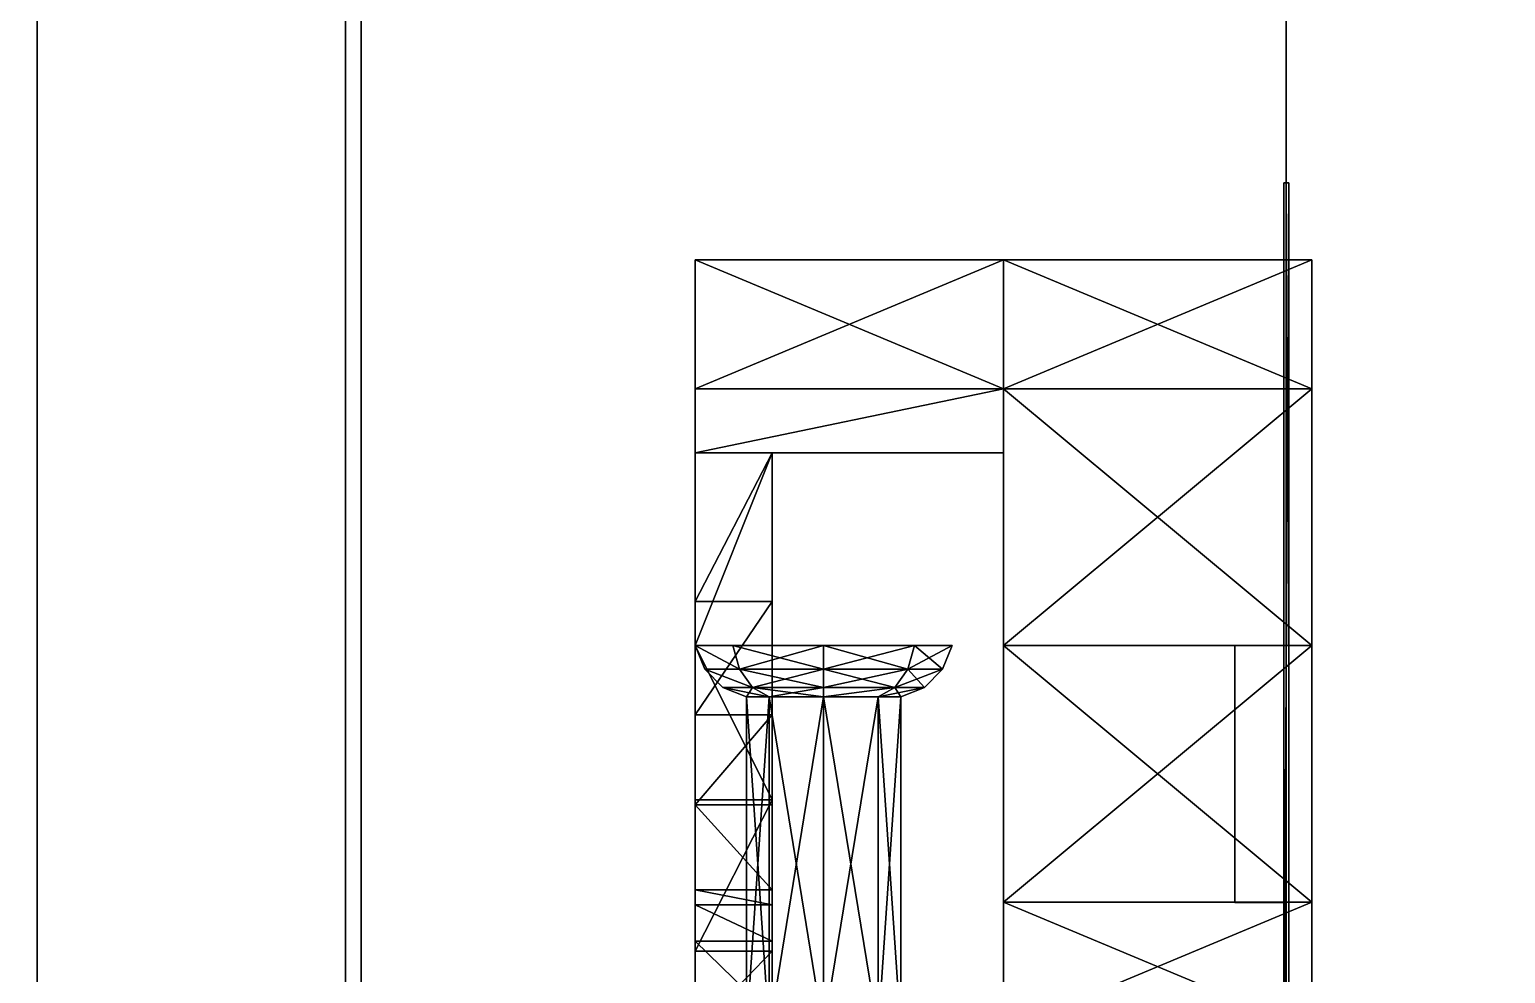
# Model space of a CAD drawing. Extents: x -150 to 2334, y -150 to 2984.
# Drawn here: x 2139.55 to 2168.26, y 63.41 to 81.77 of the extents above; entities that cross this region are included whole.
import ezdxf

# ---------------------------------------------------------------- set-up
doc = ezdxf.new("R2010")
doc.units = 0
for name, color, linetype in [('LAYER0', 7, 'CONTINUOUS'), ('LAYER278', 7, 'CONTINUOUS'), ('LAYER309', 7, 'CONTINUOUS'), ('LAYER322', 7, 'CONTINUOUS'), ('LAYER329', 7, 'CONTINUOUS'), ('LAYER330', 9, 'CONTINUOUS'), ('LAYER331', 254, 'CONTINUOUS'), ('LAYER332', 7, 'CONTINUOUS'), ('LAYER5', 7, 'CONTINUOUS')]:
    doc.layers.add(name, color=color, linetype=linetype)

msp = doc.modelspace()

# ---------------------------------------------------------------- linework, layer by layer
at = {"layer": 'LAYER0', "invisible_edges": 1}
for points in [[(2334, 2984, -5), (-150, -150, -5), (-150, 2984, -5), (2334, 2984, -5)], [(-150, -150, -5), (2334, 2984, -5), (2334, -150, -5), (-150, -150, -5)], [(2334, -150), (-150, 2984), (-150, -150), (2334, -150)], [(-150, 2984), (2334, -150), (2334, 2984), (-150, 2984)]]:
    msp.add_3dface(points, dxfattribs=at)
at = {"layer": 'LAYER278', "invisible_edges": 1}
for points in [[(2164, 45.78802, 80), (1614, 758.458, 80), (2164, 758.458, 80), (2164, 45.78802, 80)], [(1614, 758.458, 80), (2164, 45.78802, 80), (1614, 45.78802, 80), (1614, 758.458, 80)], [(1614, 45.78802, 98), (2164, 758.458, 98), (1614, 758.458, 98), (1614, 45.78802, 98)], [(2164, 758.458, 98), (1614, 45.78802, 98), (2164, 45.78802, 98), (2164, 758.458, 98)], [(2164, 758.458, 98), (2164, 45.78802, 80), (2164, 758.458, 80), (2164, 758.458, 98)], [(2164, 45.78802, 80), (2164, 758.458, 98), (2164, 45.78802, 98), (2164, 45.78802, 80)]]:
    msp.add_3dface(points, dxfattribs=at)
at = {"layer": 'LAYER309', "invisible_edges": 1}
for points in [[(2164, 758.458, 2349), (1614, 45.78802, 2349), (2164, 45.78802, 2349), (2164, 758.458, 2349)], [(1614, 45.78802, 2349), (2164, 758.458, 2349), (1614, 758.458, 2349), (1614, 45.78802, 2349)], [(1614, 758.458, 2331), (2164, 45.78802, 2331), (1614, 45.78802, 2331), (1614, 758.458, 2331)], [(2164, 45.78802, 2331), (1614, 758.458, 2331), (2164, 758.458, 2331), (2164, 45.78802, 2331)], [(2164, 45.78802, 2331), (2164, 758.458, 2349), (2164, 45.78802, 2349), (2164, 45.78802, 2331)], [(2164, 758.458, 2349), (2164, 45.78802, 2331), (2164, 758.458, 2331), (2164, 758.458, 2349)]]:
    msp.add_3dface(points, dxfattribs=at)
at = {"layer": 'LAYER322', "invisible_edges": 1}
for points in [[(2139.7, 41.79102, 2335), (2139.7, 762.461, 94), (2139.7, 41.79102, 94), (2139.7, 41.79102, 2335)], [(2139.7, 762.461, 94), (2139.7, 41.79102, 2335), (2139.7, 762.461, 2335), (2139.7, 762.461, 94)], [(2145.7, 41.79102, 94), (2139.7, 762.461, 94), (2145.7, 762.461, 94), (2145.7, 41.79102, 94)], [(2139.7, 762.461, 94), (2145.7, 41.79102, 94), (2139.7, 41.79102, 94), (2139.7, 762.461, 94)], [(2139.7, 41.79102, 2335), (2145.7, 762.461, 2335), (2139.7, 762.461, 2335), (2139.7, 41.79102, 2335)], [(2145.7, 762.461, 2335), (2139.7, 41.79102, 2335), (2145.7, 41.79102, 2335), (2145.7, 762.461, 2335)], [(2145.7, 762.461, 2335), (2145.7, 41.79102, 94), (2145.7, 762.461, 94), (2145.7, 762.461, 2335)], [(2145.7, 41.79102, 94), (2145.7, 762.461, 2335), (2145.7, 41.79102, 2335), (2145.7, 41.79102, 94)]]:
    msp.add_3dface(points, dxfattribs=at)
at = {"layer": 'LAYER329', "invisible_edges": 1}
for points in [[(2146, 45.78802, 1154.5), (2164, 758.458, 1154.5), (2164, 45.78802, 1154.5), (2146, 45.78802, 1154.5)], [(2164, 758.458, 1154.5), (2146, 45.78802, 1154.5), (2146, 758.458, 1154.5), (2164, 758.458, 1154.5)], [(2146, 758.458, 1274.5), (2164, 45.78802, 1274.5), (2164, 758.458, 1274.5), (2146, 758.458, 1274.5)], [(2164, 45.78802, 1274.5), (2146, 758.458, 1274.5), (2146, 45.78802, 1274.5), (2164, 45.78802, 1274.5)], [(2146, 45.78802, 1154.5), (2146, 758.458, 1274.5), (2146, 758.458, 1154.5), (2146, 45.78802, 1154.5)], [(2146, 758.458, 1274.5), (2146, 45.78802, 1154.5), (2146, 45.78802, 1274.5), (2146, 758.458, 1274.5)], [(2164, 45.78802, 1274.5), (2164, 758.458, 1154.5), (2164, 758.458, 1274.5), (2164, 45.78802, 1274.5)], [(2164, 758.458, 1154.5), (2164, 45.78802, 1274.5), (2164, 45.78802, 1154.5), (2164, 758.458, 1154.5)]]:
    msp.add_3dface(points, dxfattribs=at)
at = {"layer": 'LAYER330'}
for points in [[(2152.5, 69.79102, 1186.5), (2153.364, 69.32944, 1188.136), (2153.232, 69.79102, 1188.268), (2152.5, 69.79102, 1186.5)], [(2152.687, 69.32944, 1186.5), (2153.364, 69.32944, 1188.136), (2152.5, 69.79102, 1186.5), (2152.687, 69.32944, 1186.5)], [(2153.364, 69.32944, 1184.864), (2152.5, 69.79102, 1186.5), (2153.232, 69.79102, 1184.732), (2153.364, 69.32944, 1184.864)], [(2152.687, 69.32944, 1186.5), (2152.5, 69.79102, 1186.5), (2153.364, 69.32944, 1184.864), (2152.687, 69.32944, 1186.5)], [(2153.232, 69.79102, 1184.732), (2153.232, 69.79102, 1188.268), (2152.5, 69.79102, 1186.5), (2153.232, 69.79102, 1184.732)], [(2152.5, 69.79102, 1186.5), (2155, 69.79102, 1184), (2153.232, 69.79102, 1184.732), (2152.5, 69.79102, 1186.5)], [(2153.232, 69.79102, 1188.268), (2155, 69.79102, 1184), (2152.5, 69.79102, 1186.5), (2153.232, 69.79102, 1188.268)], [(2153.232, 69.79102, 1188.268), (2155, 69.32944, 1188.814), (2155, 69.79102, 1189), (2153.232, 69.79102, 1188.268)], [(2153.364, 69.32944, 1188.136), (2155, 69.32944, 1188.814), (2153.232, 69.79102, 1188.268), (2153.364, 69.32944, 1188.136)], [(2155, 69.79102, 1184), (2153.364, 69.32944, 1184.864), (2153.232, 69.79102, 1184.732), (2155, 69.79102, 1184)], [(2155, 69.79102, 1184), (2153.232, 69.79102, 1188.268), (2153.232, 69.79102, 1184.732), (2155, 69.79102, 1184)], [(2155, 69.79102, 1184), (2155, 69.79102, 1189), (2153.232, 69.79102, 1188.268), (2155, 69.79102, 1184)], [(2153.232, 69.79102, 1188.268), (2156.768, 69.79102, 1184.732), (2155, 69.79102, 1184), (2153.232, 69.79102, 1188.268)], [(2155, 69.79102, 1189), (2156.768, 69.79102, 1184.732), (2153.232, 69.79102, 1188.268), (2155, 69.79102, 1189)], [(2155, 69.32944, 1184.186), (2153.364, 69.32944, 1184.864), (2155, 69.79102, 1184), (2155, 69.32944, 1184.186)], [(2155, 69.79102, 1189), (2156.636, 69.32944, 1188.136), (2156.768, 69.79102, 1188.268), (2155, 69.79102, 1189)], [(2155, 69.32944, 1188.814), (2156.636, 69.32944, 1188.136), (2155, 69.79102, 1189), (2155, 69.32944, 1188.814)], [(2156.768, 69.79102, 1184.732), (2155, 69.32944, 1184.186), (2155, 69.79102, 1184), (2156.768, 69.79102, 1184.732)], [(2156.636, 69.32944, 1184.864), (2155, 69.32944, 1184.186), (2156.768, 69.79102, 1184.732), (2156.636, 69.32944, 1184.864)], [(2156.768, 69.79102, 1184.732), (2155, 69.79102, 1189), (2155, 69.79102, 1184), (2156.768, 69.79102, 1184.732)], [(2156.768, 69.79102, 1184.732), (2156.768, 69.79102, 1188.268), (2155, 69.79102, 1189), (2156.768, 69.79102, 1184.732)], [(2155, 69.79102, 1189), (2157.5, 69.79102, 1186.5), (2156.768, 69.79102, 1184.732), (2155, 69.79102, 1189)], [(2156.768, 69.79102, 1188.268), (2157.5, 69.79102, 1186.5), (2155, 69.79102, 1189), (2156.768, 69.79102, 1188.268)], [(2156.636, 69.32944, 1184.864), (2157.5, 69.79102, 1186.5), (2157.313, 69.32944, 1186.5), (2156.636, 69.32944, 1184.864)], [(2156.768, 69.79102, 1184.732), (2157.5, 69.79102, 1186.5), (2156.636, 69.32944, 1184.864), (2156.768, 69.79102, 1184.732)], [(2157.313, 69.32944, 1186.5), (2156.768, 69.79102, 1188.268), (2156.636, 69.32944, 1188.136), (2157.313, 69.32944, 1186.5)], [(2157.5, 69.79102, 1186.5), (2156.768, 69.79102, 1188.268), (2157.313, 69.32944, 1186.5), (2157.5, 69.79102, 1186.5)], [(2157.5, 69.79102, 1186.5), (2156.768, 69.79102, 1188.268), (2156.768, 69.79102, 1184.732), (2157.5, 69.79102, 1186.5)], [(2152.687, 69.32944, 1186.5), (2153.613, 68.97745, 1187.887), (2153.364, 69.32944, 1188.136), (2152.687, 69.32944, 1186.5)], [(2153.038, 68.97745, 1186.5), (2153.613, 68.97745, 1187.887), (2152.687, 69.32944, 1186.5), (2153.038, 68.97745, 1186.5)], [(2152.687, 69.32944, 1186.5), (2153.613, 68.97745, 1185.113), (2153.038, 68.97745, 1186.5), (2152.687, 69.32944, 1186.5)], [(2153.364, 69.32944, 1184.864), (2153.613, 68.97745, 1185.113), (2152.687, 69.32944, 1186.5), (2153.364, 69.32944, 1184.864)], [(2153.364, 69.32944, 1188.136), (2155, 68.97745, 1188.462), (2155, 69.32944, 1188.814), (2153.364, 69.32944, 1188.136)], [(2153.613, 68.97745, 1187.887), (2155, 68.97745, 1188.462), (2153.364, 69.32944, 1188.136), (2153.613, 68.97745, 1187.887)], [(2155, 69.32944, 1184.186), (2153.613, 68.97745, 1185.113), (2153.364, 69.32944, 1184.864), (2155, 69.32944, 1184.186)], [(2155, 68.97745, 1184.538), (2153.613, 68.97745, 1185.113), (2155, 69.32944, 1184.186), (2155, 68.97745, 1184.538)], [(2155, 69.32944, 1188.814), (2156.387, 68.97745, 1187.887), (2156.636, 69.32944, 1188.136), (2155, 69.32944, 1188.814)], [(2155, 68.97745, 1188.462), (2156.387, 68.97745, 1187.887), (2155, 69.32944, 1188.814), (2155, 68.97745, 1188.462)], [(2156.636, 69.32944, 1184.864), (2155, 68.97745, 1184.538), (2155, 69.32944, 1184.186), (2156.636, 69.32944, 1184.864)], [(2156.387, 68.97745, 1185.113), (2155, 68.97745, 1184.538), (2156.636, 69.32944, 1184.864), (2156.387, 68.97745, 1185.113)], [(2156.387, 68.97745, 1185.113), (2157.313, 69.32944, 1186.5), (2156.962, 68.97745, 1186.5), (2156.387, 68.97745, 1185.113)], [(2156.636, 69.32944, 1184.864), (2157.313, 69.32944, 1186.5), (2156.387, 68.97745, 1185.113), (2156.636, 69.32944, 1184.864)], [(2156.962, 68.97745, 1186.5), (2156.636, 69.32944, 1188.136), (2156.387, 68.97745, 1187.887), (2156.962, 68.97745, 1186.5)], [(2157.313, 69.32944, 1186.5), (2156.636, 69.32944, 1188.136), (2156.962, 68.97745, 1186.5), (2157.313, 69.32944, 1186.5)], [(2153.038, 68.97745, 1186.5), (2153.939, 68.79102, 1187.561), (2153.613, 68.97745, 1187.887), (2153.038, 68.97745, 1186.5)], [(2153.5, 68.79102, 1186.5), (2153.939, 68.79102, 1187.561), (2153.038, 68.97745, 1186.5), (2153.5, 68.79102, 1186.5)], [(2153.613, 68.97745, 1185.113), (2153.5, 68.79102, 1186.5), (2153.038, 68.97745, 1186.5), (2153.613, 68.97745, 1185.113)], [(2153.939, 68.79102, 1185.439), (2153.5, 68.79102, 1186.5), (2153.613, 68.97745, 1185.113), (2153.939, 68.79102, 1185.439)], [(2153.613, 68.97745, 1187.887), (2155, 68.79102, 1188), (2155, 68.97745, 1188.462), (2153.613, 68.97745, 1187.887)], [(2153.939, 68.79102, 1187.561), (2155, 68.79102, 1188), (2153.613, 68.97745, 1187.887), (2153.939, 68.79102, 1187.561)], [(2155, 68.97745, 1184.538), (2153.939, 68.79102, 1185.439), (2153.613, 68.97745, 1185.113), (2155, 68.97745, 1184.538)], [(2155, 68.79102, 1185), (2153.939, 68.79102, 1185.439), (2155, 68.97745, 1184.538), (2155, 68.79102, 1185)], [(2155, 68.79102, 1188), (2156.387, 68.97745, 1187.887), (2155, 68.97745, 1188.462), (2155, 68.79102, 1188)], [(2156.061, 68.79102, 1187.561), (2156.387, 68.97745, 1187.887), (2155, 68.79102, 1188), (2156.061, 68.79102, 1187.561)], [(2156.387, 68.97745, 1185.113), (2155, 68.79102, 1185), (2155, 68.97745, 1184.538), (2156.387, 68.97745, 1185.113)], [(2156.061, 68.79102, 1185.439), (2155, 68.79102, 1185), (2156.387, 68.97745, 1185.113), (2156.061, 68.79102, 1185.439)], [(2156.061, 68.79102, 1185.439), (2156.962, 68.97745, 1186.5), (2156.5, 68.79102, 1186.5), (2156.061, 68.79102, 1185.439)], [(2156.387, 68.97745, 1185.113), (2156.962, 68.97745, 1186.5), (2156.061, 68.79102, 1185.439), (2156.387, 68.97745, 1185.113)], [(2156.5, 68.79102, 1186.5), (2156.387, 68.97745, 1187.887), (2156.061, 68.79102, 1187.561), (2156.5, 68.79102, 1186.5)], [(2156.962, 68.97745, 1186.5), (2156.387, 68.97745, 1187.887), (2156.5, 68.79102, 1186.5), (2156.962, 68.97745, 1186.5)], [(2153.5, 62.29102, 1186.5), (2153.939, 68.79102, 1187.561), (2153.5, 68.79102, 1186.5), (2153.5, 62.29102, 1186.5)], [(2153.939, 62.29102, 1187.561), (2153.939, 68.79102, 1187.561), (2153.5, 62.29102, 1186.5), (2153.939, 62.29102, 1187.561)], [(2153.5, 68.79102, 1186.5), (2153.939, 62.29102, 1185.439), (2153.5, 62.29102, 1186.5), (2153.5, 68.79102, 1186.5)], [(2153.939, 68.79102, 1185.439), (2153.939, 62.29102, 1185.439), (2153.5, 68.79102, 1186.5), (2153.939, 68.79102, 1185.439)], [(2153.939, 62.29102, 1187.561), (2155, 68.79102, 1188), (2153.939, 68.79102, 1187.561), (2153.939, 62.29102, 1187.561)], [(2155, 62.29102, 1188), (2155, 68.79102, 1188), (2153.939, 62.29102, 1187.561), (2155, 62.29102, 1188)], [(2155, 62.29102, 1185), (2153.939, 68.79102, 1185.439), (2155, 68.79102, 1185), (2155, 62.29102, 1185)], [(2153.939, 62.29102, 1185.439), (2153.939, 68.79102, 1185.439), (2155, 62.29102, 1185), (2153.939, 62.29102, 1185.439)], [(2155, 62.29102, 1188), (2156.061, 68.79102, 1187.561), (2155, 68.79102, 1188), (2155, 62.29102, 1188)], [(2156.061, 62.29102, 1187.561), (2156.061, 68.79102, 1187.561), (2155, 62.29102, 1188), (2156.061, 62.29102, 1187.561)], [(2155, 68.79102, 1185), (2156.061, 62.29102, 1185.439), (2155, 62.29102, 1185), (2155, 68.79102, 1185)], [(2156.061, 68.79102, 1185.439), (2156.061, 62.29102, 1185.439), (2155, 68.79102, 1185), (2156.061, 68.79102, 1185.439)], [(2156.061, 68.79102, 1185.439), (2156.5, 62.29102, 1186.5), (2156.5, 68.79102, 1186.5), (2156.061, 68.79102, 1185.439)], [(2156.061, 62.29102, 1185.439), (2156.5, 62.29102, 1186.5), (2156.061, 68.79102, 1185.439), (2156.061, 62.29102, 1185.439)], [(2156.061, 62.29102, 1187.561), (2156.5, 68.79102, 1186.5), (2156.061, 68.79102, 1187.561), (2156.061, 62.29102, 1187.561)], [(2156.5, 62.29102, 1186.5), (2156.5, 68.79102, 1186.5), (2156.061, 62.29102, 1187.561), (2156.5, 62.29102, 1186.5)], [(2156.061, 68.79102, 1187.561), (2156.5, 62.29102, 1186.5), (2156.5, 68.79102, 1186.5), (2156.061, 68.79102, 1187.561)], [(2156.061, 62.29102, 1187.561), (2156.5, 62.29102, 1186.5), (2156.061, 68.79102, 1187.561), (2156.061, 62.29102, 1187.561)], [(2156.061, 68.79102, 1185.439), (2156.5, 62.29102, 1186.5), (2156.061, 62.29102, 1185.439), (2156.061, 68.79102, 1185.439)], [(2156.5, 68.79102, 1186.5), (2156.5, 62.29102, 1186.5), (2156.061, 68.79102, 1185.439), (2156.5, 68.79102, 1186.5)], [(2156.061, 68.79102, 1185.439), (2156.5, 62.29102, 1186.5), (2156.061, 62.29102, 1185.439), (2156.061, 68.79102, 1185.439)], [(2156.5, 68.79102, 1186.5), (2156.5, 62.29102, 1186.5), (2156.061, 68.79102, 1185.439), (2156.5, 68.79102, 1186.5)]]:
    msp.add_3dface(points, dxfattribs=at)
at = {"layer": 'LAYER331'}
for points in [[(2163.95, 60.79102, 1195.5), (2164.05, 78.79102, 1195.5), (2163.95, 78.79102, 1195.5), (2163.95, 60.79102, 1195.5)], [(2164.05, 60.79102, 1195.5), (2164.05, 78.79102, 1195.5), (2163.95, 60.79102, 1195.5), (2164.05, 60.79102, 1195.5)], [(2163.95, 78.79102, 1195.5), (2164.05, 78.79102, 1177.5), (2163.95, 78.79102, 1177.5), (2163.95, 78.79102, 1195.5)], [(2164.05, 78.79102, 1195.5), (2164.05, 78.79102, 1177.5), (2163.95, 78.79102, 1195.5), (2164.05, 78.79102, 1195.5)], [(2164.05, 78.79102, 1177.5), (2163.95, 60.79102, 1177.5), (2164.05, 60.79102, 1177.5), (2164.05, 78.79102, 1177.5)], [(2163.95, 78.79102, 1177.5), (2163.95, 60.79102, 1177.5), (2164.05, 78.79102, 1177.5), (2163.95, 78.79102, 1177.5)], [(2163.95, 78.79102, 1177.5), (2163.95, 60.79102, 1195.5), (2163.95, 78.79102, 1195.5), (2163.95, 78.79102, 1177.5)], [(2163.95, 60.79102, 1177.5), (2163.95, 60.79102, 1195.5), (2163.95, 78.79102, 1177.5), (2163.95, 60.79102, 1177.5)], [(2164.05, 78.79102, 1195.5), (2164.05, 60.79102, 1177.5), (2164.05, 78.79102, 1177.5), (2164.05, 78.79102, 1195.5)], [(2164.05, 60.79102, 1195.5), (2164.05, 60.79102, 1177.5), (2164.05, 78.79102, 1195.5), (2164.05, 60.79102, 1195.5)], [(2158.5, 74.78365, 1191.493), (2152.5, 77.29102, 1186.5), (2152.5, 74.78365, 1191.493), (2158.5, 74.78365, 1191.493)], [(2158.5, 77.29102, 1186.5), (2152.5, 77.29102, 1186.5), (2158.5, 74.78365, 1191.493), (2158.5, 77.29102, 1186.5)], [(2158.5, 77.29102, 1186.5), (2152.5, 74.78365, 1181.507), (2152.5, 77.29102, 1186.5), (2158.5, 77.29102, 1186.5)], [(2158.5, 74.78365, 1181.507), (2152.5, 74.78365, 1181.507), (2158.5, 77.29102, 1186.5), (2158.5, 74.78365, 1181.507)], [(2152.5, 77.29102, 1186.5), (2152.5, 73.54102, 1180.554), (2152.5, 73.54102, 1186.281), (2152.5, 77.29102, 1186.5)], [(2152.5, 74.78365, 1181.507), (2152.5, 73.54102, 1180.554), (2152.5, 77.29102, 1186.5), (2152.5, 74.78365, 1181.507)], [(2152.5, 73.54102, 1192.007), (2152.5, 77.29102, 1186.5), (2152.5, 73.54102, 1186.281), (2152.5, 73.54102, 1192.007)], [(2152.5, 74.78365, 1191.493), (2152.5, 77.29102, 1186.5), (2152.5, 73.54102, 1192.007), (2152.5, 74.78365, 1191.493)], [(2158.5, 74.78365, 1191.493), (2164.5, 77.29102, 1186.5), (2158.5, 77.29102, 1186.5), (2158.5, 74.78365, 1191.493)], [(2164.5, 74.78365, 1191.493), (2164.5, 77.29102, 1186.5), (2158.5, 74.78365, 1191.493), (2164.5, 74.78365, 1191.493)], [(2158.5, 69.79102, 1179), (2158.5, 77.29102, 1186.5), (2158.5, 74.78365, 1181.507), (2158.5, 69.79102, 1179)], [(2158.5, 64.79838, 1181.507), (2158.5, 77.29102, 1186.5), (2158.5, 69.79102, 1179), (2158.5, 64.79838, 1181.507)], [(2158.5, 64.79838, 1181.507), (2158.5, 74.78365, 1191.493), (2158.5, 77.29102, 1186.5), (2158.5, 64.79838, 1181.507)], [(2158.5, 73.54102, 1192.007), (2158.5, 77.29102, 1186.5), (2158.5, 74.78365, 1191.493), (2158.5, 73.54102, 1192.007)], [(2158.5, 73.54102, 1186.281), (2158.5, 77.29102, 1186.5), (2158.5, 73.54102, 1192.007), (2158.5, 73.54102, 1186.281)], [(2158.5, 73.54102, 1180.554), (2158.5, 77.29102, 1186.5), (2158.5, 73.54102, 1186.281), (2158.5, 73.54102, 1180.554)], [(2158.5, 74.78365, 1181.507), (2158.5, 77.29102, 1186.5), (2158.5, 73.54102, 1180.554), (2158.5, 74.78365, 1181.507)], [(2158.5, 77.29102, 1186.5), (2164.5, 74.78365, 1181.507), (2158.5, 74.78365, 1181.507), (2158.5, 77.29102, 1186.5)], [(2164.5, 77.29102, 1186.5), (2164.5, 74.78365, 1181.507), (2158.5, 77.29102, 1186.5), (2164.5, 77.29102, 1186.5)], [(2164.5, 74.78365, 1191.493), (2164.5, 64.79838, 1191.493), (2164.5, 77.29102, 1186.5), (2164.5, 74.78365, 1191.493)], [(2164.5, 69.79102, 1179), (2164.5, 77.29102, 1186.5), (2164.5, 64.79838, 1181.507), (2164.5, 69.79102, 1179)], [(2164.5, 74.78365, 1181.507), (2164.5, 77.29102, 1186.5), (2164.5, 69.79102, 1179), (2164.5, 74.78365, 1181.507)], [(2164.5, 62.29102, 1186.5), (2164.5, 77.29102, 1186.5), (2164.5, 74.78365, 1191.493), (2164.5, 62.29102, 1186.5)], [(2164.5, 64.79838, 1181.507), (2164.5, 77.29102, 1186.5), (2164.5, 62.29102, 1186.5), (2164.5, 64.79838, 1181.507)], [(2152.5, 73.54102, 1192.007), (2158.5, 74.78365, 1191.493), (2152.5, 74.78365, 1191.493), (2152.5, 73.54102, 1192.007)], [(2158.5, 73.54102, 1192.007), (2158.5, 74.78365, 1191.493), (2152.5, 73.54102, 1192.007), (2158.5, 73.54102, 1192.007)], [(2158.5, 74.78365, 1181.507), (2152.5, 73.54102, 1180.554), (2152.5, 74.78365, 1181.507), (2158.5, 74.78365, 1181.507)], [(2158.5, 73.54102, 1180.554), (2152.5, 73.54102, 1180.554), (2158.5, 74.78365, 1181.507), (2158.5, 73.54102, 1180.554)], [(2158.5, 69.79102, 1194), (2164.5, 74.78365, 1191.493), (2158.5, 74.78365, 1191.493), (2158.5, 69.79102, 1194)], [(2164.5, 69.79102, 1194), (2164.5, 74.78365, 1191.493), (2158.5, 69.79102, 1194), (2164.5, 69.79102, 1194)], [(2158.5, 74.78365, 1181.507), (2164.5, 69.79102, 1179), (2158.5, 69.79102, 1179), (2158.5, 74.78365, 1181.507)], [(2164.5, 74.78365, 1181.507), (2164.5, 69.79102, 1179), (2158.5, 74.78365, 1181.507), (2164.5, 74.78365, 1181.507)], [(2158.5, 64.79838, 1191.493), (2158.5, 74.78365, 1191.493), (2158.5, 62.29102, 1186.5), (2158.5, 64.79838, 1191.493)], [(2158.5, 69.79102, 1194), (2158.5, 74.78365, 1191.493), (2158.5, 64.79838, 1191.493), (2158.5, 69.79102, 1194)], [(2158.5, 62.29102, 1186.5), (2158.5, 74.78365, 1191.493), (2158.5, 64.79838, 1181.507), (2158.5, 62.29102, 1186.5)], [(2164.5, 69.79102, 1194), (2164.5, 64.79838, 1191.493), (2164.5, 74.78365, 1191.493), (2164.5, 69.79102, 1194)], [(2164.5, 64.79838, 1191.493), (2164.5, 74.78365, 1191.493), (2164.5, 69.79102, 1194), (2164.5, 64.79838, 1191.493)], [(2164.5, 62.29102, 1186.5), (2164.5, 74.78365, 1191.493), (2164.5, 64.79838, 1191.493), (2164.5, 62.29102, 1186.5)], [(2164.5, 65.36378, 1186.005), (2164.5, 73.3251, 1185.51), (2164.5, 74.19112, 1186.01), (2164.5, 65.36378, 1186.005)], [(2164.5, 65.36378, 1187.016), (2164.5, 74.19112, 1186.01), (2164.5, 74.19112, 1187.01), (2164.5, 65.36378, 1187.016)], [(2164.5, 65.36378, 1186.005), (2164.5, 74.19112, 1186.01), (2164.5, 65.36378, 1187.016), (2164.5, 65.36378, 1186.005)], [(2164.5, 66.25694, 1187.492), (2164.5, 74.19112, 1187.01), (2164.5, 73.3251, 1187.51), (2164.5, 66.25694, 1187.492)], [(2164.5, 65.36378, 1187.016), (2164.5, 74.19112, 1187.01), (2164.5, 66.25694, 1187.492), (2164.5, 65.36378, 1187.016)], [(2152.5, 70.64985, 1181.889), (2154, 73.54102, 1182.554), (2152.5, 73.54102, 1182.554), (2152.5, 70.64985, 1181.889)], [(2154, 70.64985, 1181.889), (2154, 73.54102, 1182.554), (2152.5, 70.64985, 1181.889), (2154, 70.64985, 1181.889)], [(2152.5, 69.79102, 1179), (2154, 73.54102, 1180.554), (2154, 69.79102, 1179), (2152.5, 69.79102, 1179)], [(2152.5, 73.54102, 1180.554), (2154, 73.54102, 1180.554), (2152.5, 69.79102, 1179), (2152.5, 73.54102, 1180.554)], [(2152.5, 73.54102, 1180.554), (2154, 73.54102, 1182.554), (2154, 73.54102, 1180.554), (2152.5, 73.54102, 1180.554)], [(2152.5, 73.54102, 1182.554), (2154, 73.54102, 1182.554), (2152.5, 73.54102, 1180.554), (2152.5, 73.54102, 1182.554)], [(2158.5, 73.54102, 1180.554), (2152.5, 73.54102, 1192.007), (2152.5, 73.54102, 1180.554), (2158.5, 73.54102, 1180.554)], [(2158.5, 73.54102, 1192.007), (2152.5, 73.54102, 1192.007), (2158.5, 73.54102, 1180.554), (2158.5, 73.54102, 1192.007)], [(2152.5, 69.79102, 1179), (2152.5, 73.54102, 1182.554), (2152.5, 73.54102, 1180.554), (2152.5, 69.79102, 1179)], [(2152.5, 70.64985, 1181.889), (2152.5, 73.54102, 1182.554), (2152.5, 69.79102, 1179), (2152.5, 70.64985, 1181.889)], [(2154, 70.64985, 1181.889), (2154, 73.54102, 1180.554), (2154, 73.54102, 1182.554), (2154, 70.64985, 1181.889)], [(2154, 69.79102, 1179), (2154, 73.54102, 1180.554), (2154, 70.64985, 1181.889), (2154, 69.79102, 1179)], [(2154, 69.79102, 1179), (2154, 73.54102, 1182.554), (2154, 70.64985, 1181.889), (2154, 69.79102, 1179)], [(2154, 73.54102, 1180.554), (2154, 73.54102, 1182.554), (2154, 69.79102, 1179), (2154, 73.54102, 1180.554)], [(2164.5, 66.23659, 1185.493), (2164.5, 73.3251, 1185.51), (2164.5, 65.36378, 1186.005), (2164.5, 66.23659, 1185.493)], [(2152.5, 68.44603, 1182.301), (2154, 70.64985, 1181.889), (2152.5, 70.64985, 1181.889), (2152.5, 68.44603, 1182.301)], [(2154, 68.44603, 1182.301), (2154, 70.64985, 1181.889), (2152.5, 68.44603, 1182.301), (2154, 68.44603, 1182.301)], [(2152.5, 66.79102, 1180.554), (2152.5, 70.64985, 1181.889), (2152.5, 69.79102, 1179), (2152.5, 66.79102, 1180.554)], [(2152.5, 68.44603, 1182.301), (2152.5, 70.64985, 1181.889), (2152.5, 66.79102, 1180.554), (2152.5, 68.44603, 1182.301)], [(2154, 66.79102, 1180.554), (2154, 70.64985, 1181.889), (2154, 69.79102, 1179), (2154, 66.79102, 1180.554)], [(2154, 68.44603, 1182.301), (2154, 70.64985, 1181.889), (2154, 66.79102, 1180.554), (2154, 68.44603, 1182.301)], [(2154, 66.79102, 1180.554), (2154, 70.64985, 1181.889), (2154, 68.44603, 1182.301), (2154, 66.79102, 1180.554)], [(2154, 69.79102, 1179), (2154, 70.64985, 1181.889), (2154, 66.79102, 1180.554), (2154, 69.79102, 1179)], [(2164.5, 70.80878, 1182.966), (2164.5, 70.79102, 1190.055), (2164.5, 70.29684, 1182.093), (2164.5, 70.80878, 1182.966)], [(2164.5, 70.29684, 1182.093), (2164.5, 70.79102, 1190.055), (2164.5, 70.29102, 1190.921), (2164.5, 70.29684, 1182.093)], [(2164.5, 70.29684, 1182.093), (2164.5, 70.29102, 1190.921), (2164.5, 69.28519, 1182.093), (2164.5, 70.29684, 1182.093)], [(2164.5, 69.28519, 1182.093), (2164.5, 70.29102, 1190.921), (2164.5, 69.29102, 1190.921), (2164.5, 69.28519, 1182.093)], [(2152.5, 69.79102, 1179), (2154, 66.79102, 1180.554), (2152.5, 66.79102, 1180.554), (2152.5, 69.79102, 1179)], [(2154, 69.79102, 1179), (2154, 66.79102, 1180.554), (2152.5, 69.79102, 1179), (2154, 69.79102, 1179)], [(2158.5, 64.79838, 1191.493), (2164.5, 69.79102, 1194), (2158.5, 69.79102, 1194), (2158.5, 64.79838, 1191.493)], [(2164.5, 64.79838, 1191.493), (2164.5, 69.79102, 1194), (2158.5, 64.79838, 1191.493), (2164.5, 64.79838, 1191.493)], [(2158.5, 69.79102, 1179), (2164.5, 64.79838, 1181.507), (2158.5, 64.79838, 1181.507), (2158.5, 69.79102, 1179)], [(2164.5, 69.79102, 1179), (2164.5, 64.79838, 1181.507), (2158.5, 69.79102, 1179), (2164.5, 69.79102, 1179)], [(2164.5, 68.80963, 1182.987), (2164.5, 69.29102, 1190.921), (2164.5, 68.79102, 1190.055), (2164.5, 68.80963, 1182.987)], [(2164.5, 69.28519, 1182.093), (2164.5, 69.29102, 1190.921), (2164.5, 68.80963, 1182.987), (2164.5, 69.28519, 1182.093)], [(2152.5, 66.6907, 1184.446), (2154, 68.44603, 1182.301), (2152.5, 68.44603, 1182.301), (2152.5, 66.6907, 1184.446)], [(2154, 66.6907, 1184.446), (2154, 68.44603, 1182.301), (2152.5, 66.6907, 1184.446), (2154, 66.6907, 1184.446)], [(2152.5, 63.84486, 1183.5), (2152.5, 68.44603, 1182.301), (2152.5, 66.79102, 1180.554), (2152.5, 63.84486, 1183.5)], [(2152.5, 66.6907, 1184.446), (2152.5, 68.44603, 1182.301), (2152.5, 63.84486, 1183.5), (2152.5, 66.6907, 1184.446)], [(2154, 63.84486, 1183.5), (2154, 68.44603, 1182.301), (2154, 66.6907, 1184.446), (2154, 63.84486, 1183.5)], [(2154, 66.79102, 1180.554), (2154, 68.44603, 1182.301), (2154, 63.84486, 1183.5), (2154, 66.79102, 1180.554)], [(2154, 66.79102, 1180.554), (2152.5, 63.84486, 1183.5), (2152.5, 66.79102, 1180.554), (2154, 66.79102, 1180.554)], [(2154, 63.84486, 1183.5), (2152.5, 63.84486, 1183.5), (2154, 66.79102, 1180.554), (2154, 63.84486, 1183.5)], [(2152.5, 62.29102, 1186.5), (2152.5, 66.6907, 1184.446), (2152.5, 63.84486, 1183.5), (2152.5, 62.29102, 1186.5)], [(2152.5, 65.04102, 1186.5), (2152.5, 66.6907, 1184.446), (2152.5, 62.29102, 1186.5), (2152.5, 65.04102, 1186.5)], [(2154, 65.04102, 1186.5), (2152.5, 66.6907, 1184.446), (2152.5, 65.04102, 1186.5), (2154, 65.04102, 1186.5)], [(2154, 66.6907, 1184.446), (2152.5, 66.6907, 1184.446), (2154, 65.04102, 1186.5), (2154, 66.6907, 1184.446)], [(2154, 62.29102, 1186.5), (2154, 66.6907, 1184.446), (2154, 65.04102, 1186.5), (2154, 62.29102, 1186.5)], [(2154, 63.84486, 1183.5), (2154, 66.6907, 1184.446), (2154, 62.29102, 1186.5), (2154, 63.84486, 1183.5)], [(2152.5, 62.43746, 1186.854), (2152.5, 65.04102, 1186.5), (2152.5, 62.29102, 1186.5), (2152.5, 62.43746, 1186.854)], [(2152.5, 64.74812, 1187.207), (2152.5, 65.04102, 1186.5), (2152.5, 62.43746, 1186.854), (2152.5, 64.74812, 1187.207)], [(2154, 64.74812, 1187.207), (2152.5, 65.04102, 1186.5), (2152.5, 64.74812, 1187.207), (2154, 64.74812, 1187.207)], [(2154, 65.04102, 1186.5), (2152.5, 65.04102, 1186.5), (2154, 64.74812, 1187.207), (2154, 65.04102, 1186.5)], [(2154, 62.43746, 1186.854), (2154, 65.04102, 1186.5), (2154, 64.74812, 1187.207), (2154, 62.43746, 1186.854)], [(2154, 62.29102, 1186.5), (2154, 65.04102, 1186.5), (2154, 62.43746, 1186.854), (2154, 62.29102, 1186.5)], [(2152.5, 62.58391, 1187.207), (2152.5, 64.74812, 1187.207), (2152.5, 62.43746, 1186.854), (2152.5, 62.58391, 1187.207)], [(2152.5, 64.04102, 1188.25), (2152.5, 64.74812, 1187.207), (2152.5, 62.58391, 1187.207), (2152.5, 64.04102, 1188.25)], [(2154, 64.04102, 1188.25), (2152.5, 64.74812, 1187.207), (2152.5, 64.04102, 1188.25), (2154, 64.04102, 1188.25)], [(2154, 64.74812, 1187.207), (2152.5, 64.74812, 1187.207), (2154, 64.04102, 1188.25), (2154, 64.74812, 1187.207)], [(2154, 62.58391, 1187.207), (2154, 64.74812, 1187.207), (2154, 64.04102, 1188.25), (2154, 62.58391, 1187.207)], [(2154, 62.43746, 1186.854), (2154, 64.74812, 1187.207), (2154, 62.58391, 1187.207), (2154, 62.43746, 1186.854)], [(2158.5, 62.29102, 1186.5), (2164.5, 64.79838, 1191.493), (2158.5, 64.79838, 1191.493), (2158.5, 62.29102, 1186.5)], [(2164.5, 62.29102, 1186.5), (2164.5, 64.79838, 1191.493), (2158.5, 62.29102, 1186.5), (2164.5, 62.29102, 1186.5)], [(2158.5, 64.79838, 1181.507), (2164.5, 62.29102, 1186.5), (2158.5, 62.29102, 1186.5), (2158.5, 64.79838, 1181.507)], [(2164.5, 64.79838, 1181.507), (2164.5, 62.29102, 1186.5), (2158.5, 64.79838, 1181.507), (2164.5, 64.79838, 1181.507)], [(2154, 62.58391, 1187.207), (2152.5, 64.04102, 1188.25), (2152.5, 62.58391, 1187.207), (2154, 62.58391, 1187.207)], [(2154, 64.04102, 1188.25), (2152.5, 64.04102, 1188.25), (2154, 62.58391, 1187.207), (2154, 64.04102, 1188.25)], [(2154, 63.84486, 1183.5), (2152.5, 62.29102, 1186.5), (2152.5, 63.84486, 1183.5), (2154, 63.84486, 1183.5)], [(2154, 62.29102, 1186.5), (2152.5, 62.29102, 1186.5), (2154, 63.84486, 1183.5), (2154, 62.29102, 1186.5)]]:
    msp.add_3dface(points, dxfattribs=at)
at = {"layer": 'LAYER332', "invisible_edges": 1}
for points in [[(2164, 69.79102, 1186.5), (2163, 69.79102, 1191.5), (2164, 69.79102, 1191.5), (2164, 69.79102, 1186.5)], [(2163, 69.79102, 1191.5), (2164, 69.79102, 1186.5), (2163, 69.79102, 1186.5), (2163, 69.79102, 1191.5)], [(2163, 69.79102, 1191.5), (2164, 64.79102, 1191.5), (2164, 69.79102, 1191.5), (2163, 69.79102, 1191.5)], [(2164, 64.79102, 1191.5), (2163, 69.79102, 1191.5), (2163, 64.79102, 1191.5), (2164, 64.79102, 1191.5)], [(2163, 64.79102, 1186.5), (2164, 69.79102, 1186.5), (2164, 64.79102, 1186.5), (2163, 64.79102, 1186.5)], [(2164, 69.79102, 1186.5), (2163, 64.79102, 1186.5), (2163, 69.79102, 1186.5), (2164, 69.79102, 1186.5)], [(2163, 69.79102, 1191.5), (2163, 64.79102, 1186.5), (2163, 64.79102, 1191.5), (2163, 69.79102, 1191.5)], [(2163, 64.79102, 1186.5), (2163, 69.79102, 1191.5), (2163, 69.79102, 1186.5), (2163, 64.79102, 1186.5)], [(2164, 69.79102, 1186.5), (2164, 64.79102, 1191.5), (2164, 64.79102, 1186.5), (2164, 69.79102, 1186.5)], [(2164, 64.79102, 1191.5), (2164, 69.79102, 1186.5), (2164, 69.79102, 1191.5), (2164, 64.79102, 1191.5)], [(2163, 64.79102, 1186.5), (2164, 64.79102, 1191.5), (2163, 64.79102, 1191.5), (2163, 64.79102, 1186.5)], [(2164, 64.79102, 1191.5), (2163, 64.79102, 1186.5), (2164, 64.79102, 1186.5), (2164, 64.79102, 1191.5)]]:
    msp.add_3dface(points, dxfattribs=at)
at = {"layer": 'LAYER5'}
for points, invisible_edges in [([(2164, 2814), (2184, 2834), (2164, 20), (2164, 2814)], 3), ([(2184, 0), (2164, 20), (2184, 2834), (2184, 0)], 3), ([(2184, 2834, 100), (2164, 2814, 100), (2184, 0, 100), (2184, 2834, 100)], 3), ([(2164, 2814, 100), (2164, 20), (2164, 20, 100), (2164, 2814, 100)], 1), ([(2164, 20), (2164, 2814, 100), (2164, 2814), (2164, 20)], 1), ([(2164, 20, 100), (2184, 0, 100), (2164, 2814, 100), (2164, 20, 100)], 3)]:
    msp.add_3dface(points, dxfattribs=dict(at, invisible_edges=invisible_edges))

doc.saveas('drawing.dxf')
